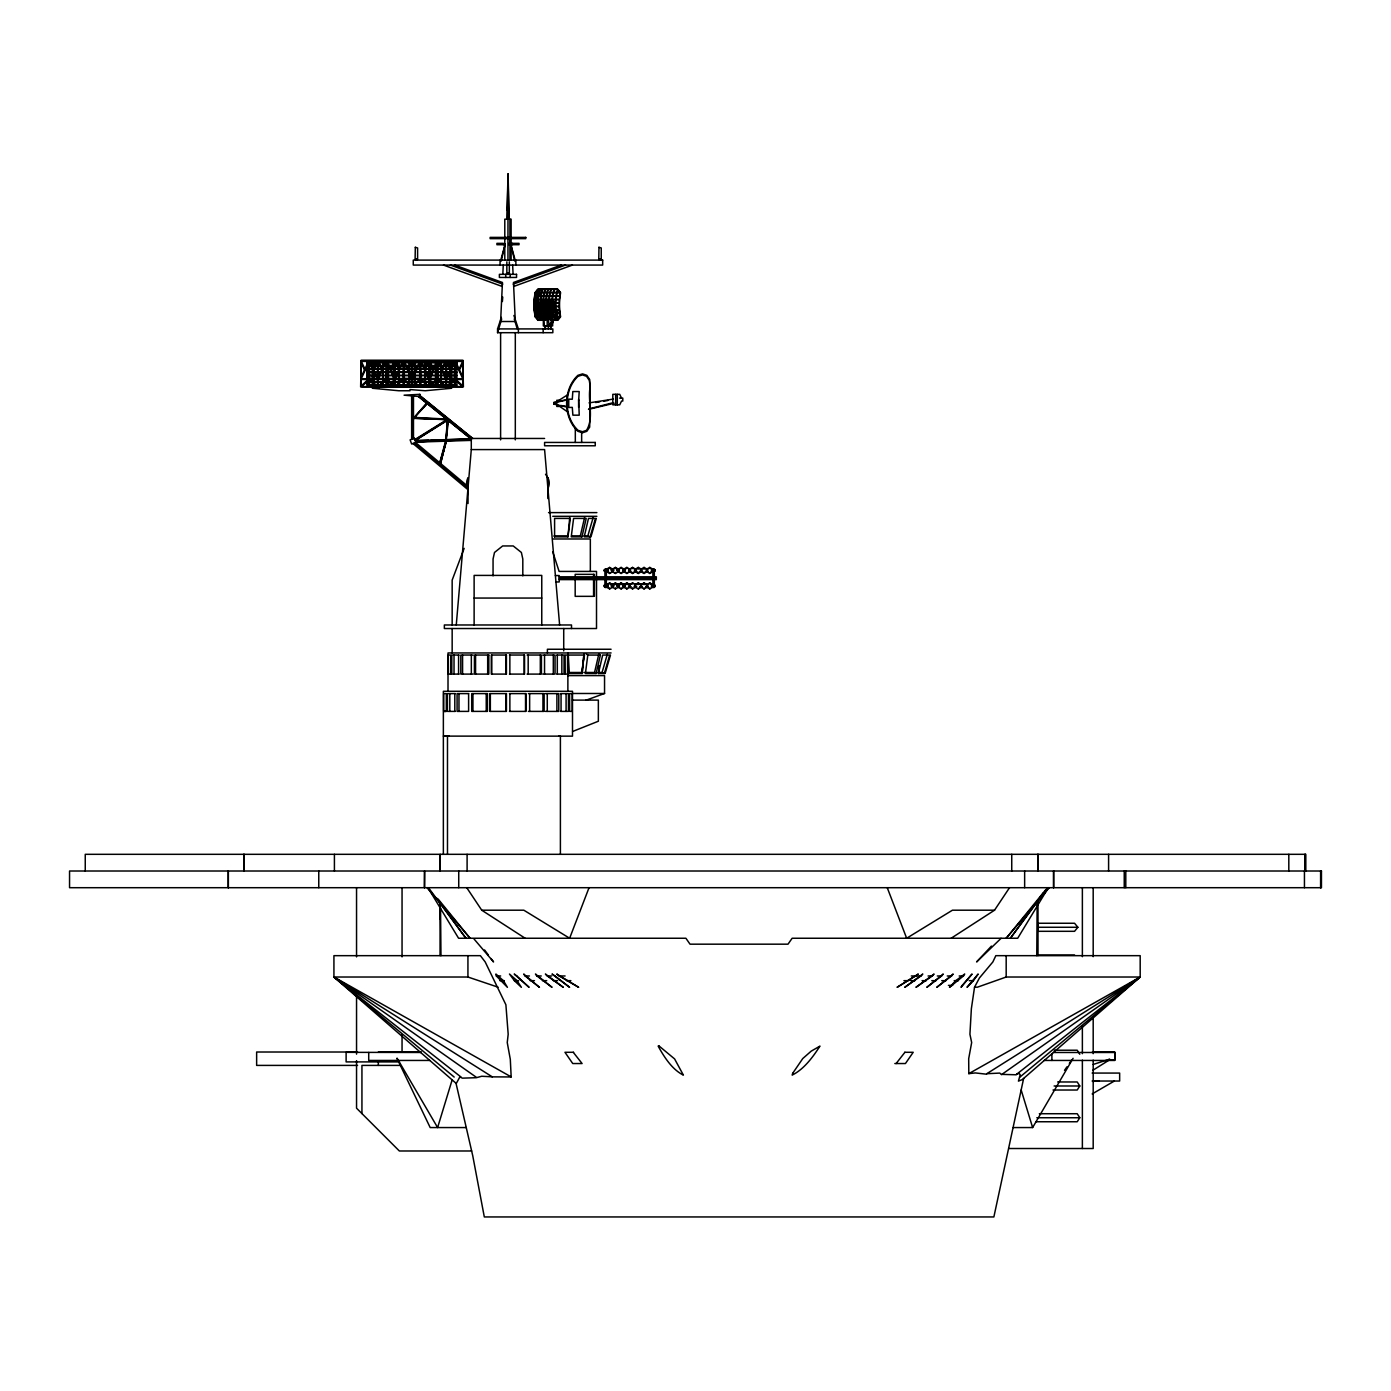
<?xml version="1.0" encoding="UTF-8"?>
<svg xmlns="http://www.w3.org/2000/svg" width="1391" height="1391" viewBox="0 0 1391 1391"><rect width="100%" height="100%" fill="white"/><g stroke="black" fill="none" stroke-linecap="round" stroke-linejoin="round"><path stroke-width="1.5" d="M356.548 1060.638L356.548 1108.192L399.356 1150.983L471.636 1150.983M356.548 1054.152L356.548 995.782M356.548 956.886L356.548 887.701M361.938 1113.582L361.938 1065.402L400.573 1065.402M402.051 956.886L402.051 887.701M446.007 439.765L448.093 419.056L447.502 420.291L448.128 419.126L412.884 417.335C414.362 419.839 412.014 417.63 414.674 417.787M413.023 417.456L413.475 418.934M440.06 919.138L440.06 904.463L440.06 955.53M443.364 854.317L443.364 691.292L572.501 691.292L572.501 731.527L598.356 721.234L598.356 700.108L572.501 700.108M471.288 440.373L415.857 442.147L427.941 441.243M500.604 439.869L500.604 332.692M515.313 439.869L515.313 332.692M578.604 407.354L578.604 399.252M617.291 404.851L617.291 394.331M1036.764 955.669L1037.147 904.463M1037.999 955.582L1037.999 902.55M1082.372 1148.514L1082.372 1060.151M1082.372 1053.683L1082.372 1025.654M1082.372 956.678L1082.372 887.701M1093.187 1060.151L1093.187 1148.514L1008.84 1148.514M1093.187 1053.683L1093.187 1017.03M1093.187 956.678L1093.187 887.701M509.193 219.169L508.063 174.049L507.958 237.392M543.203 306.698L543.185 309.619L540.838 309.619L540.543 307.846L541.708 307.95L541.847 309.758L540.664 309.671M543.638 309.619L543.638 306.698L546.037 306.698L546.037 309.619M546.472 309.619L546.472 306.698L548.871 306.698L548.906 309.619L550.61 309.776L550.488 307.967L548.854 308.002L549.01 309.81L543.707 309.81L543.551 308.02L545.011 308.02L545.202 309.81M414.901 439.521L447.832 419.056C449.449 421.438 444.529 418.343 448.476 419.473L446.25 440.356M507.367 210.58L508.063 174.049L508.723 219.169M506.741 219.169L508.063 174.049M413.023 418.239L448.093 419.56L412.762 417.735M502.829 274.34L503.264 265.072M446.563 419.856C449.502 419.891 446.198 418.639 448.267 420.586M498.065 987.175L467.932 977.021L333.927 977.021L492.292 1076.86L511.175 1076.964L510.306 1059.333L507.246 1042.537L508.184 1034.261L505.889 1004.754L485.198 961.946L480.382 955.669L333.927 955.669L333.927 977.021L456.283 1083.485L459.812 1076.982L462.438 1078.147L476.348 1077.695L481.755 1076.251L492.24 1076.825M502.377 301.551L502.742 297.048M456.265 624.976L471.288 449.589L471.288 438.461L544.594 438.461M471.288 438.548L447.207 419.039L448.354 419.508L447.467 419.421L446.076 439.973L447.276 419.3M598.391 673.505L602.668 655.057L609.658 655.057L604.337 673.505L598.391 673.505L599.191 665.715M540.943 301.325L539.795 302.89M553.548 301.325L553.375 302.995L555.009 302.89M567.372 535.848L554.035 535.848L554.592 536.874L567.928 536.874L569.736 517.4M567.928 536.874L570.31 518.426L554.592 518.426L554.592 536.874M582.134 673.505L583.942 654.031L582.134 673.505L568.797 673.505L568.241 654.031L568.797 673.505M586.22 654.031L587.802 655.057L585.42 673.505L596.113 673.505L600.39 655.057L598.825 654.031L594.548 672.479L596.113 673.505M447.85 419.734L412.797 418.239M974.535 987.175L971.37 1008.701L969.927 1034.261L971.666 1042.537L968.692 1058.69L968.814 1073.643L975.334 1072.93L986.097 1074.148L1140.185 977.021L1140.185 955.669L995.834 955.669L992.861 961.946L979.438 977.96L974.535 987.175L977.473 987.175L1006.18 977.021L1140.185 977.021L1022.298 1079.59L1018.438 1081.12L1020.194 1074.669L1018.838 1073.365L1016.352 1074.478M413.249 417.995L414.935 418.048L413.718 417.474M545.394 303.29L545.776 301.308L547.272 301.308L546.872 303.29M543.846 301.273L543.446 303.255L542.194 303.186L542.629 301.204L544.02 301.099A28.081 3.999 -5.8 0 0 549.306 301.099L553.375 300.943L555.339 303.064L555.235 307.463A28.081 16.118 -90 0 0 555.878 313.81L556.852 317.896L555.305 320L553.322 320.069M454.648 265.072L502.447 282.477L500.604 321.512L515.313 321.512L513.488 282.477L561.286 265.072M1023.637 1078.442L993.87 1216.951L484.311 1216.951L472.749 1155.765L456.022 1083.276M547.915 325.929L550.94 322.868L551.636 319.687L543.342 319.252L543.342 325.929L552.644 325.929L552.644 320.921M549.549 325.929L552.592 322.868L553.288 319.687M581.925 536.874L571.232 536.874L573.596 518.426L586.202 518.426L581.925 536.874L580.343 535.848L584.62 517.4M501.212 261.108L505.211 244.016L500.76 260.221M439.539 463.812L446.215 440.634L440.304 464.507L439.539 463.812L445.624 440.895M446.581 440.877L439.817 464.524M446.215 440.634L440.547 463.916M446.615 439.608L446.076 439.973M583.907 535.848L587.854 535.848L593.192 517.4M590.132 536.874L595.47 518.426L588.48 518.426L584.203 536.874L590.132 536.874L587.854 535.848M590.949 536.874L596.27 518.426M598.095 672.479L602.06 672.479L607.38 654.031M605.137 673.505L610.475 655.057M497.561 332.692L497.561 328.919L552.836 328.919L552.836 332.692L497.561 332.692L501.682 318.904M452.145 1079.885L437.609 1127.562L397.148 1058.308M497.561 328.919L501.386 317.391M464.142 548.384L452.162 580.117L452.162 624.976M589.036 887.701L569.632 938.247L523.833 910.201L481.738 910.201L466.75 887.701M440.304 464.507L440.617 463.499M368.476 361.417L364.911 369.015L361.173 361.104M385.603 361.417L382.038 369.015L378.491 361.417M394.157 361.417L390.61 369.015L387.046 361.417M402.729 361.417L399.165 369.015L395.618 361.417M411.284 361.417L407.737 369.015L404.172 361.417M419.856 361.417L416.292 369.015L412.744 361.417M428.411 361.417L424.864 369.015L421.299 361.417M445.537 361.417L441.973 369.015L438.426 361.417M454.092 361.417L450.545 369.015L446.998 361.417M462.664 361.417L459.1 369.015L455.553 361.417M377.048 361.417L373.484 369.015L369.936 361.417M436.983 361.417L433.418 369.015L429.871 361.417M1013.257 1127.562L1032.626 1127.562L1073.087 1058.308M1048.345 887.701L1017.708 938.247L792.14 938.247L788.019 944.176L690.023 944.176L685.902 938.247L458.578 938.247L427.941 887.701M1057.664 1081.972L1077.225 1081.972L1079.781 1085.988L1077.225 1090.022L1053.004 1090.022M1039.338 1113.722L1077.225 1113.722L1079.781 1117.738L1077.225 1121.755L1035.826 1121.755M963.424 975.978L964.711 974.03L955.773 980.672L949.497 987.332L963.424 975.978L959.181 975.978M951.148 938.247L994.53 910.201L1009.518 887.701M550.906 319.008L553.635 314.992L552.557 311.706L554.331 315.148L551.236 319.687L554.47 319.687L557.565 315.148L555.791 311.706L556.887 314.992L554.157 319.008M1064.515 1070.34L1066.932 1066.862M1069.349 1063.385L1071.765 1059.907M1043.285 892.935L1010.388 938.247L1047.823 887.701M896.117 1063.541L904.915 1052.292M973.422 980.672L978.169 974.03L967.023 987.332L973.422 980.672L969.179 980.672M1046.032 889.388L1006.197 938.247L1049.249 887.701M1077.851 927.275L1074.565 931.309L1037.999 931.309L1037.999 923.259L1074.565 923.259L1077.851 927.275L1037.999 927.275M951.496 975.978L953.148 974.03L936.786 987.332L951.496 975.978L947.254 975.978M932.387 975.908L934.039 974.03L915.939 987.332L932.387 975.908L928.075 975.978M941.551 975.978L943.254 974.03L926.823 987.332L941.551 975.978L937.308 975.978M413.631 418.934L414.17 417.648L413.475 418.326M412.484 419.543L426.794 402.886L427.593 403.373L412.484 419.543L427.367 402.955L419.456 396.539L445.572 417.717M415.214 440.373L448.145 419.473L446.459 419.891M991.435 946.089L976.604 961.946L1001.051 938.334M920.946 975.978L922.789 974.03L904.759 987.332L920.946 975.978L916.704 975.978M604.998 576.813L604.998 569.006L606.337 569.006L606.337 576.813M605.676 569.927L604.129 569.771L604.129 571.11L607.937 571.11M606.337 579.612L606.337 587.437L604.998 587.437L604.998 579.612M605.676 585.385L604.129 585.228L604.129 586.585L607.937 586.585M654.326 576.813L654.326 569.006L652.988 569.006L652.988 576.813M652.988 579.612L652.988 587.437L654.326 587.437L654.326 579.612M1019.916 1077.069L1140.185 977.021L968.814 1073.643M915.539 975.978L918.338 974.03L897.073 987.332L915.539 975.978L911.296 975.978M564.694 400.486L556.783 402.155L556.783 400.278L558.991 400.278L567.632 394.818M415.04 439.904L448.111 419.421M448.267 419.856L415.266 440.495L471.288 438.965L418.274 396.435M1092.787 1070.322L1109.322 1059.977M1092.161 1093.935L1114.382 1081.033M607.015 568.919L609.641 567.406L612.283 568.919L612.283 571.962L609.641 573.475L607.015 571.962L607.015 568.919L607.937 569.441M607.015 571.962L607.937 571.44M609.641 567.406L609.641 568.45L612.283 568.919M612.753 568.919L615.378 567.406L618.004 568.919L618.004 571.962L615.378 573.475L612.753 571.962L612.753 568.919L613.657 569.441L612.753 571.962M615.378 567.406L615.378 568.45L618.004 568.919M618.473 568.919L621.116 567.406L623.742 568.919L623.742 571.962L621.116 573.475L618.473 571.962L618.473 568.919L619.395 569.441L618.473 571.962M623.742 568.919L622.838 569.441L623.742 571.962M624.211 568.919L626.837 567.406L629.48 568.919L629.48 571.962L626.837 573.475L624.211 571.962L624.211 568.919L626.837 568.45L626.837 567.406M624.211 571.962L625.133 569.441M628.558 569.441L629.48 568.919M629.949 568.919L632.575 567.406L635.2 568.919L635.2 571.962L632.575 573.475L629.949 571.962L629.949 568.919L632.575 568.45L632.575 567.406M607.015 584.394L609.641 582.864L612.283 584.394L612.283 587.419L609.641 588.949L607.015 587.419L607.015 584.394L607.937 584.915M629.949 571.962L630.853 571.44M634.296 569.441L635.2 568.919M635.67 568.919L638.313 567.406L640.938 568.919L640.938 571.962L638.313 573.475L635.67 571.962L635.67 568.919L640.938 568.919M607.015 587.419L607.937 586.898M609.641 582.864L609.641 583.924L612.283 584.394M612.753 584.394L615.378 582.864L618.004 584.394L618.004 587.419L615.378 588.949L612.753 587.419L612.753 584.394L618.004 584.394M635.67 571.962L636.591 571.44L638.313 573.475M641.407 568.919L644.05 567.406L646.676 568.919L646.676 571.962L644.05 573.475L641.407 571.962L641.407 568.919L646.676 568.919M612.753 587.419L613.657 584.915M638.313 572.431L640.938 571.962M618.473 584.394L621.116 582.864L623.742 584.394L623.742 587.419L621.116 588.949L618.473 587.419L618.473 584.394L623.742 584.394M641.407 571.962L642.329 571.44L644.05 573.475M647.145 568.919L649.771 567.406L652.414 568.919L652.414 571.962L649.771 573.475L647.145 571.962L647.145 568.919L648.05 569.441M618.473 587.419L619.395 584.915M644.05 572.431L646.676 571.962M624.211 584.394L626.837 582.864L629.48 584.394L629.48 587.419L626.837 588.949L624.211 587.419L624.211 584.394L629.48 584.394M647.145 571.962L648.05 571.44M652.414 568.919L649.771 568.45L649.771 567.406M624.211 587.419L625.133 584.915M629.949 584.394L632.575 582.864L635.2 584.394L635.2 587.419L632.575 588.949L629.949 587.419L629.949 584.394L632.575 583.924L632.575 582.864M629.949 587.419L630.853 586.898M634.296 584.915L635.2 584.394M635.67 584.394L638.313 582.864L640.938 584.394L640.938 587.419L638.313 588.949L635.67 587.419L635.67 584.394L640.938 584.394M635.67 587.419L636.591 586.898M641.407 584.394L644.05 582.864L646.676 584.394L646.676 587.419L644.05 588.949L641.407 587.419L641.407 584.394L646.676 584.394M641.407 587.419L642.329 586.898M647.145 584.394L649.771 582.864L652.414 584.394L652.414 587.419L649.771 588.949L647.145 587.419L647.145 584.394L648.05 584.915M647.145 587.419L648.05 586.898M652.414 584.394L649.771 583.924L649.771 582.864M414.935 439.626L415.909 439.626M446.772 419.508L448.145 419.839M445.503 441.277L446.546 440.964M513.209 284.129L565.546 265.072M513.662 286.476L572.449 265.072M585.75 700.316L604.546 693.483L604.546 675.609L567.876 675.609M509.645 239.478L509.993 243.355M1093.204 1064.445L1109.688 1059.177L1108.123 1059.977L1114.834 1059.977L1114.834 1052.013L1092.387 1052.013M614.109 403.286L588.497 409.371M589.019 408.85L613.414 402.625M566.919 407.076L553.792 404.103L553.792 402.503L566.919 399.53M543.638 313.01L546.246 313.027M595.626 402.538L599.73 401.86M603.833 401.182L607.937 400.504M589.019 402.886L613.414 399.078M555.392 311.914L553.322 312.088L553.583 313.862M554.766 317.861L556.696 317.722L556.278 316M556.539 318.052L554.905 318.156L555.392 319.617M553.774 316.226L551.914 316.348L552.47 318.017M1092.665 1081.381L1099.064 1081.033M986.793 1073.713L999.799 1073.087L1001.503 1074.652L1140.185 977.021L1015.969 1074.774L1001.903 1074.374M553.409 319.913L555.148 319.843L554.522 318.191M415.37 440.808L428.689 440.373M430.984 440.286L471.132 438.878M415.561 441.312L471.288 439.347M434.444 441.017L471.288 439.712M558.73 736.152L560.399 736.152L560.399 854.317M508.88 243.355L519.017 243.355L519.017 244.712L508.88 244.712M505.211 244.712L496.917 244.712L496.917 243.355L503.368 243.355L503.368 244.712M540.786 303.238L543.203 303.238L543.203 306.159M553.548 312.506L549.671 311.706L556.296 312.506L555.496 311.706M536.422 313.097L538.213 313.027M538.578 313.097L540.682 313.027M541.082 313.027L543.412 313.027M549.619 313.097L552.314 313.027M554.331 315.148L557.565 315.148M547.254 316.557L546.75 313.618L549.219 313.618L549.758 316.557L548.071 316.435L548.576 318.139L550.123 318.122L549.619 316.435L543.046 316.366L543.603 318.035L544.872 318.104L543.916 313.618L546.315 313.618L546.819 316.557M535.587 317.078L537.117 317.078L537.674 319.634M549.897 317.078L547.393 317.078L548.071 319.252M550.367 317.078L553.149 317.078M546.924 318.435L548.541 319.252M544.368 325.929L543.725 318.348L545.376 319.252L550.245 318.417L551.01 320.034M548.297 319.739L549.097 324.729L550.732 324.729M554.731 320.017L557.53 320.017L556.817 317.078M554.574 320.278L557.739 320.278L560.573 316.818L559.704 309.897A45.208 25.925 -90 0 1 559.704 299.5L560.573 292.579L557.739 289.119L537.882 289.119L535.048 292.579L534.179 299.5A45.208 25.925 -90 0 0 534.179 309.897L535.048 316.818L537.882 320.278L543.864 320.278L541.812 317.078L544.107 317.078L544.803 319.252M550.94 322.868L552.592 322.868M361.173 360.773L360.634 386.924L373.084 386.924M462.855 360.773L463.394 386.924L450.927 386.924M373.084 361.417L361.173 361.417L361.173 360.217L462.855 360.217L462.855 361.417L450.927 361.417M374.214 361.417L449.815 361.417M373.084 361.973L374.214 361.973M449.815 361.973L450.927 361.973M373.084 362.425L367.154 362.425L367.154 385.272L373.084 385.272M374.214 362.425L386.507 362.425M388.263 362.425L449.815 362.425M450.927 362.425L456.874 362.425L456.874 385.272L450.927 385.272M373.084 362.651L373.084 365.468M374.214 362.651L377.483 362.651M386.42 362.651L383.203 362.651L383.203 365.468L388.037 365.468L388.037 362.651M420.152 362.651L424.985 362.651L424.985 365.468L420.152 365.468M446.546 362.651L449.815 362.651M450.927 362.651L450.927 365.468M456.648 362.651L451.832 362.651L451.832 365.468L456.648 365.468M374.214 365.468L377.483 365.468M446.546 365.468L449.815 365.468M373.084 365.92L373.084 368.719M374.214 365.92L377.483 365.92M420.152 365.92L424.985 365.92L424.985 368.719L420.152 368.719M446.546 365.92L449.815 365.92M450.927 365.92L450.927 368.719M456.648 365.92L451.832 365.92L451.832 368.719L456.648 368.719M374.214 368.719L377.483 368.719M446.546 368.719L449.815 368.719M373.084 369.189L373.084 371.988M374.214 369.189L377.483 369.189M420.152 369.189L424.985 369.189L424.985 371.988L420.152 371.988M446.546 369.189L449.815 369.189M450.927 369.189L450.927 371.988M456.648 369.189L451.832 369.189L451.832 371.988L456.648 371.988M374.214 371.988L377.483 371.988M446.546 371.988L449.815 371.988M373.084 372.44L373.084 375.257M374.214 372.44L377.483 372.44M420.152 372.44L424.985 372.44L424.985 375.257L420.152 375.257M446.546 372.44L449.815 372.44M450.927 372.44L450.927 375.257M456.648 372.44L451.832 372.44L451.832 375.257L456.648 375.257M374.214 375.257L377.483 375.257M446.546 375.257L449.815 375.257M373.084 375.709L373.084 378.508M374.214 375.709L377.483 375.709M420.152 375.709L424.985 375.709L424.985 378.508L412.623 378.717L420.186 362.529L420.186 378.717M446.094 375.709L441.26 375.709L441.26 378.508L446.094 378.508M446.546 375.709L449.815 375.709M450.927 375.709L450.927 378.508M456.648 375.709L451.832 375.709L451.832 378.508L456.648 378.508M374.214 378.508L377.483 378.508L377.378 362.529L373.918 369.936L377.378 377.344M395.374 378.508L398.591 378.508L398.591 375.709L393.775 375.709L393.775 378.508M446.546 378.508L449.815 378.508M373.084 378.961L373.084 381.777M374.214 378.961L377.483 378.961L377.378 386.037L370.197 379.482L377.378 379.482M395.374 378.961L398.591 378.961L398.591 381.777L393.775 381.777L393.775 378.961M419.699 378.961L414.883 378.961L414.883 381.777L419.699 381.777M420.152 378.961L424.985 378.961L424.985 381.777L420.152 381.777M449.815 378.961L446.546 378.961L446.65 386.037L453.814 379.482L446.65 379.482M450.927 378.961L450.927 381.777M456.648 378.961L451.832 378.961L451.832 381.777L456.648 381.777M374.214 381.777L377.483 381.777M446.546 381.777L449.815 381.777M373.084 382.229L373.084 385.046M374.214 382.229L377.483 382.229M420.152 382.229L424.985 382.229L424.985 385.046L420.152 385.046M446.546 382.229L449.815 382.229M450.927 382.229L450.927 385.046M456.648 382.229L451.832 382.229L451.832 385.046L456.648 385.046M374.214 385.046L377.483 385.046M446.546 385.046L449.815 385.046M374.214 385.272L449.815 385.272M373.084 385.898L450.927 385.898M373.084 386.542L369.589 386.542L369.589 379.986L376.752 386.542L374.214 386.542M449.815 386.542L447.259 386.542L454.44 379.986L454.44 386.542L450.927 386.542M374.214 386.924L449.815 386.924M373.084 387.081L372.353 388.263L398.8 390.749L409.997 390.749L409.997 389.567L425.229 390.749L451.675 388.263L450.927 387.081M374.214 387.081L449.815 387.081M379.587 387.48L373.084 387.48L373.084 360.895L374.214 360.895L374.214 387.48M445.503 387.48L450.927 387.48L450.927 360.895L449.815 360.895L449.815 387.48M619.499 398.122L622.785 398.122L622.785 401.06L621.568 401.06L619.708 404.851L612.805 404.851L612.805 394.331L619.708 394.331L621.568 398.122M553.792 402.503L557.165 402.503M553.792 404.103L557.165 404.103M558.991 406.45L556.783 406.45L556.783 404.451L567.632 411.892M471.288 449.589L544.594 449.589L559.617 624.976M548.558 512.618L596.878 512.618M552.766 516.322L596.878 516.322M571.788 535.848L580.343 535.848M552.766 538.978L590.34 538.978L590.34 571.423M606.337 569.771L607.937 569.771M611.362 569.771L613.657 569.771M617.1 569.771L619.395 569.771M622.838 569.771L625.133 569.771M651.492 569.771L655.248 569.771L655.248 571.11L651.492 571.11M604.129 570.432L605.155 570.432M606.18 570.432L607.937 570.432M611.362 570.432L613.657 570.432M617.1 570.432L619.395 570.432M622.838 570.432L625.133 570.432M651.492 570.432L653.144 570.432M654.17 570.432L655.248 570.432M611.362 571.11L613.657 571.11M617.1 571.11L619.395 571.11M622.838 571.11L625.133 571.11M628.558 571.11L630.853 571.11M634.296 571.11L636.591 571.11M640.034 571.11L642.329 571.11M645.754 571.11L648.05 571.11M555.374 575.544L559.199 575.544L559.199 581.96L555.931 581.96M559.199 576.813L656.326 576.813L656.326 579.612L559.199 579.612M559.199 578.221L656.326 578.221M606.337 585.228L607.937 585.228M611.362 585.228L613.657 585.228M617.1 585.228L619.395 585.228M622.838 585.228L625.133 585.228M651.492 585.228L655.248 585.228L655.248 586.585L651.492 586.585M604.129 585.907L605.155 585.907M606.18 585.907L607.937 585.907M611.362 585.907L613.657 585.907M617.1 585.907L619.395 585.907M622.838 585.907L625.133 585.907M651.492 585.907L653.144 585.907M654.17 585.907L655.248 585.907M611.362 586.585L613.657 586.585M617.1 586.585L619.395 586.585M622.838 586.585L625.133 586.585M630.853 586.585L628.558 586.185M634.296 586.585L636.591 586.585M640.034 586.585L642.329 586.585M645.754 586.585L648.05 586.15M474.122 598.06L541.76 598.06M611.084 649.249L547.393 649.249L547.393 652.953M611.084 652.953L448.006 652.953L448.006 691.292M459.082 655.039L451.814 655.039L451.814 674.096L459.082 674.096M473.096 655.039L460.821 655.039L460.821 674.096L473.096 674.096M509.471 655.039L524.546 655.039L524.546 674.096L509.471 674.096M527.067 655.039L541.429 655.039L541.429 674.096L527.067 674.096M542.786 655.039L555.044 655.039L555.044 674.096L542.786 674.096M556.783 655.039L564.05 655.039L564.05 674.096L556.783 674.096M568.797 655.057L584.498 655.057L581.577 672.479L568.241 672.479M587.802 655.057L600.39 655.057M583.855 672.479L594.548 672.479M450.754 674.096L448.302 674.096L448.302 655.039L450.754 655.039L450.632 674.096M565.111 674.096L567.563 674.096L567.563 655.039L565.111 655.039L565.233 674.096M572.501 693.483L604.546 693.483M455.344 693.605L447.415 693.605L447.415 711.392L455.344 711.392M509.454 693.605L525.954 693.605L525.954 711.392L509.454 711.392M528.424 693.605L544.142 693.605L544.142 711.392L528.424 711.392M545.394 693.605L558.782 693.605L558.782 711.392L545.394 711.392M560.538 693.605L568.45 693.605L568.45 711.392L560.538 711.392M443.677 711.392L446.32 711.392L446.32 693.605L443.677 693.605L443.677 711.392L446.233 711.392M449.171 736.152L443.364 736.117L572.501 736.152L572.501 731.857M994.53 910.201L952.435 910.201L906.654 938.247L887.249 887.701M1037.999 954.991L1074.565 954.991M496.361 975.978L507.419 987.332L503.42 980.672L495.926 974.03L496.361 975.978L500.673 975.978M525.12 975.978L539.465 987.332L523.677 974.03L525.12 975.978L529.432 975.978M536.943 975.978L552.036 987.332L535.448 974.03L536.943 975.978L541.255 975.978M547.306 975.978L563.303 987.332L545.376 974.03L547.306 975.978L551.601 975.978M559.182 975.978L578.691 987.332L556.783 974.03L559.182 975.978L565.094 975.978M499.908 980.672L504.22 980.672M514.392 980.672L521.382 987.332L517.035 980.672L509.471 974.03L514.392 980.672L518.687 980.672M530.145 980.672L534.457 980.672M542.438 980.672L546.733 980.672M553.357 980.672L557.652 980.672M566.606 980.672L570.901 980.672M903.924 980.672L908.167 980.672M910.653 980.672L914.913 980.672M922.059 980.672L926.302 980.672M931.796 980.672L936.039 980.672M941.759 980.672L946.002 980.672M954.174 980.672L958.434 980.672M948.419 985.384L952.661 985.384M1054.239 1050.222L1077.225 1050.222L1079.781 1054.256M357.574 1052.013L256.639 1052.013L256.639 1065.402L357.574 1065.402M378.335 1052.013L421.317 1052.013M573.579 1052.292L564.972 1052.292L572.744 1063.541L582.081 1063.541L573.248 1052.292M904.706 1052.292L913.192 1052.292L905.437 1063.541L894.83 1063.541M421.264 1052.483L346.116 1052.344L346.116 1061.907L399.495 1061.907M1053.456 1052.483L1114.834 1052.483L1114.834 1060.446L1044.311 1060.446M429.802 1060.446L368.719 1060.446L368.719 1052.483M1092.126 1073.07L1119.651 1073.07L1119.651 1081.033L1092.126 1081.033M1054.117 1085.988L1079.781 1085.988M1036.817 1117.738L1079.781 1117.738M466.246 1127.562L430.184 1127.562L396.974 1058.36M546.906 318.922L545.22 318.417L545.62 319.252M545.307 318.904L552.279 318.974M543.481 310.141L542.107 310.106L542.299 311.897L543.655 311.932L543.481 310.141L543.777 312.175M542.594 300.995L541.029 300.943L539.482 303.064L539.552 309.463L540.473 309.637L539.447 307.654A28.081 16.101 90 0 0 540.021 313.81L540.977 317.896L542.959 320L545.655 320.156L544.524 319.947L542.403 313.027M540.699 309.984L541.881 310.089L542.055 311.88L539.586 309.793L540.682 311.758M540.908 312.106L542.09 312.21L542.316 313.983L541.151 313.879L540.856 310.158L543.203 310.158L543.342 312.175M541.325 318.052L542.786 319.617M560.886 405.494L566.589 406.433M450.371 265.072L502.725 284.129M443.486 265.072L502.255 286.476M602.06 672.479L604.337 673.505M511.175 1076.895L333.927 977.021L454.196 1077.069M448.128 419.126L447.589 420.065M652.414 571.962L651.492 571.44L649.771 573.475M634.296 571.44L635.2 571.962M628.558 571.44L629.48 571.962M651.492 586.898L652.414 587.419M645.754 586.898L646.676 587.419M618.004 571.962L617.1 569.441M640.938 587.419L640.034 586.898L638.313 588.949M612.283 571.962L611.362 569.441M634.296 586.898L635.2 587.419M628.558 586.898L629.48 587.419M623.742 587.419L622.838 584.915M618.004 587.419L617.1 584.915M612.283 587.419L611.362 584.915M481.738 910.201L525.137 938.247M476.035 1077.069L333.927 977.021L461.047 1077.069M415.961 440.808L417.091 441.625M556.4 312.975L555.478 310.158L552.54 310.158L552.749 312.175M419.839 395.531L472.801 438.461M419.839 395.757L472.505 438.461M419.839 396.383L471.74 438.461M418.587 396.47L471.08 439.017M415.631 442.547L468.124 486.589M414.292 443.034L467.985 488.085M412.953 443.52L467.863 489.597M427.037 887.701L470.071 938.247L438.182 899.108M473.948 938.89L493.562 961.946L490.988 958.521M484.572 949.966L488.415 955.095M428.463 887.701L465.898 938.247L436.791 898.151M545.533 474.261L547.845 477.722L547.845 498.569M553.079 319.947L552.262 318.348L550.54 318.417L551.305 320.017M513.905 315.479L518.374 328.919L518.374 332.692M552.766 551.914L559.112 571.423L596.513 571.423L596.513 628.523L444.355 628.523L444.355 624.976L571.51 624.976L571.51 628.523M547.637 319.252L546.941 317.078L544.542 317.078L545.237 319.252M1021.185 1090.04L1032.626 1127.562M544.594 316.435L545.116 318.122L546.541 318.139L546.037 316.435M514.253 318.904L517.191 328.763M547.811 316.435L548.297 318.139L546.802 318.139L546.315 316.435M545.342 313.027L547.15 319.252M544.142 313.027L545.933 319.252M515.174 260.221L510.723 244.016L514.722 261.108M555.722 314.001L556.174 315.705M555.931 313.618L556.643 316.557M553.635 314.175L554.053 315.896M552.923 313.618L553.531 316.557M546.68 313.027L549.149 313.027M536.004 312.175L535.744 310.158L534.318 310.158L534.753 313.097L536.126 313.027M536.3 312.175L536.057 310.158L537.917 310.158L538.126 312.175M543.951 312.262L544.159 314.036L545.62 314.053L545.446 312.262M546.959 309.81L546.785 308.02L545.289 308.02L545.481 309.81M546.993 310.141L547.185 311.932M545.498 310.141L545.689 311.932M545.237 310.141L545.411 311.932L543.916 311.932L543.742 310.141L550.645 310.106L550.836 311.897L549.219 311.932L549.045 310.141L549.08 312.175M552.227 312.175L552.018 310.158L549.393 310.158L549.549 312.175M538.473 312.175L538.282 310.158L540.438 310.158L540.612 312.175M546.489 310.158L546.628 312.175M546.037 310.158L546.176 312.175M440.964 955.669L440.547 907.732M512.653 265.072L513.088 274.34M1320.911 871.009L1320.911 887.701M1320.598 871.009L1320.598 887.701M1305.801 871.009L1305.801 854.317L85.251 854.317L85.251 871.009M1305.262 854.317L1305.262 871.009M1304.949 854.317L1304.949 871.009M1304.445 871.009L1304.445 887.701M1288.814 854.317L1288.814 871.009M1125.788 871.009L1125.788 887.701M1124.241 871.009L1124.241 887.701M1108.592 854.317L1108.592 871.009M1053.648 871.009L1053.648 887.701M1053.561 871.009L1053.561 887.701M1051.892 1053.856L1051.892 1060.446M1037.999 854.317L1037.999 871.009M1037.912 854.317L1037.912 871.009M1024.645 871.009L1024.645 887.701M1011.744 854.317L1011.744 871.009M1006.18 955.669L1006.18 977.021M653.648 569.006L653.648 576.813M653.648 579.612L653.648 587.437M649.771 587.889L649.771 588.949M644.05 567.406L644.05 568.45M644.05 582.864L644.05 583.924M644.05 587.889L644.05 588.949M638.313 567.406L638.313 568.45M638.313 582.864L638.313 583.924M632.575 572.431L632.575 573.475M632.575 587.889L632.575 588.949M626.837 572.431L626.837 573.475M626.837 582.864L626.837 583.924M626.837 587.889L626.837 588.949M621.116 567.406L621.116 568.45M621.116 572.431L621.116 573.475M621.116 582.864L621.116 583.924M621.116 587.889L621.116 588.949M615.674 394.331L615.674 404.851M615.378 572.431L615.378 573.475M615.378 582.864L615.378 583.924M615.378 587.889L615.378 588.949M609.641 572.431L609.641 573.475M609.641 587.889L609.641 588.949M605.676 569.006L605.676 576.813M605.676 579.612L605.676 587.437M600.564 259.195L600.564 260.1M600.008 259.195L600.008 260.1M599.451 259.195L599.451 260.1M594.409 574.361L594.409 596.339M581.647 432.01L581.647 442.442M575.318 427.837L575.318 442.442M567.876 652.953L567.876 691.292M566.085 693.605L566.085 711.392M563.72 628.523L563.72 650.918M561.842 655.039L561.842 674.096M561.06 693.605L561.06 711.392M558.991 400.278L558.991 401.425M557.304 655.039L557.304 674.096M556.904 693.605L556.904 711.392M553.305 655.039L553.305 674.096M550.853 325.929L550.853 328.919M550.593 325.929L550.593 328.919M548.28 325.929L548.28 328.919M547.185 319.252L547.185 325.929M547.272 693.605L547.272 711.392M546.472 303.238L546.472 306.159L548.871 306.159L549.115 301.291L547.532 301.308L547.15 303.29L548.715 303.255L543.638 303.238L543.638 306.159L546.037 306.159L546.037 303.238M545.411 325.929L545.411 328.919M545.133 325.929L545.133 328.919M544.542 655.039L544.542 674.096M543.151 328.919L543.151 332.692M542.942 693.605L542.942 711.392M541.76 624.976L541.76 575.405L474.122 575.405L474.122 624.976M540.317 655.039L540.317 674.096M529.641 693.605L529.641 711.392M528.18 655.039L528.18 674.096M525.537 693.605L525.537 711.392M524.146 655.039L524.146 674.096M522.807 575.839L522.807 559.008L521.382 552.47L513.227 545.95L502.655 545.95L494.5 552.47L493.057 559.008L493.057 575.839M515.87 260.1L515.87 265.072M512.566 243.355L512.566 244.712M511.123 237.392L511.123 219.169L504.794 219.169L504.794 237.392M511.123 238.643L511.123 260.1M510.236 274.34L510.236 277.452M509.923 219.169L509.923 237.392M509.923 238.643L509.923 260.1M509.854 655.039L509.854 674.096M509.871 693.605L509.871 711.392M509.332 261.821L509.332 273.053L506.846 273.053L506.846 261.821M508.654 273.053L508.654 274.34M507.958 238.643L507.958 260.1M508.08 273.053L508.08 274.34M507.524 273.053L507.524 274.34M506.028 655.039L506.028 674.096M506.011 693.605L506.011 711.392M505.698 274.34L505.698 277.452M504.794 238.643L504.794 260.1M500.065 260.1L500.065 265.072M491.719 655.039L491.719 674.096M490.345 693.605L490.345 711.392M487.685 655.039L487.685 674.096M486.241 693.605L486.241 711.392M475.566 655.039L475.566 674.096M472.94 693.605L472.94 711.392M471.34 655.039L471.34 674.096M468.037 503.525L468.037 477.722A201.938 46.025 0 0 0 467.15 486.381M467.932 955.669L467.932 977.021M467.098 854.317L467.098 871.009M462.577 655.039L462.577 674.096M458.978 693.605L458.978 711.392M458.734 871.009L458.734 887.701M458.578 655.039L458.578 674.096M454.805 693.605L454.805 711.392M454.022 655.039L454.022 674.096M452.162 628.523L452.162 652.953M449.797 693.605L449.797 711.392M447.485 736.117L447.485 854.317M416.917 259.195L416.917 260.1M416.361 259.195L416.361 260.1M415.787 259.195L415.787 260.1M413.475 396.018L413.475 438.652M412.553 395.931L412.553 438.982M411.632 395.861L411.632 439.313M402.051 1034.713L402.051 1052.013M378.335 1061.576L378.335 1065.402M334.414 854.317L334.414 871.009M318.765 871.009L318.765 887.701M244.034 854.317L244.034 871.009M243.894 854.317L243.894 871.009M228.367 871.009L228.367 887.701M228.246 871.009L228.246 887.701M547.845 477.722A201.938 46.025 0 0 1 547.845 488.519M541.708 305.777L541.69 307.62L540.543 307.515L540.577 305.655L541.708 305.777M550.784 305.777L550.784 307.62L552.61 307.515L552.644 305.655L550.784 305.777M578.691 400.504L579.212 415.179L572.883 415.161L572.292 407.372L568.797 407.493L568.728 403.32L568.797 399.113L572.292 399.234L572.831 391.549L579.195 391.549L578.691 400.504M540.838 299.778L540.786 302.699L543.203 302.699L543.185 299.778L540.838 299.778M548.906 299.778L548.871 302.699L546.472 302.699L546.472 299.778L548.906 299.778M540.421 299.778L540.369 302.699L538.178 302.699L538.247 299.778L540.421 299.778M549.375 299.778L549.323 302.699L551.914 302.699L552.001 299.778L549.375 299.778M537.882 299.778L537.795 302.699L535.918 302.699L536.004 299.778L537.882 299.778M540.404 305.637L540.351 307.498L539.447 307.307L540.404 305.637M552.505 299.778L552.418 302.699L555.322 302.699L555.426 299.778L552.505 299.778M553.009 305.637L552.957 307.498L555.044 307.307L555.131 305.429L553.009 305.637M539.638 303.221L539.569 305.081L541.725 305.429L541.916 303.516L539.638 303.221M555.235 303.221L555.165 305.081L553.044 305.29L553.305 303.36L555.235 303.221L555.322 306.159L552.418 306.159L552.418 303.238L555.322 303.238M590.219 386.628C587.35 400.938 594.374 417.509 586.533 430.323L582.464 431.714L578.03 430.323C563.564 416.831 563.564 389.81 578.03 376.3L582.464 374.909L586.533 376.3L589.28 380.334L590.219 386.628M535.709 299.778L535.605 302.699L534.127 302.699L534.266 299.778L535.709 299.778M556 299.778L555.896 302.699L559.234 302.699L559.356 299.778L556 299.778M590.167 394.227L589.68 427.124L586.828 431.314L582.551 432.757L577.908 431.314C562.833 417.335 562.833 389.289 577.908 375.327L582.551 373.883L586.828 375.327L589.68 379.5L590.167 394.227M543.412 296.3L543.203 299.239L540.856 299.239L541.082 296.3L543.412 296.3M543.846 296.3L543.638 299.239L546.037 299.239L546.246 296.3L543.846 296.3M546.68 296.3L546.489 299.239L548.923 299.239L549.149 296.3L546.68 296.3M545.063 303.638L544.942 305.516L543.498 305.498L543.638 303.621L545.063 303.638M545.342 303.638L545.22 305.516L546.698 305.516L546.837 303.638L545.342 303.638M547.098 303.638L546.976 305.516L548.506 305.498L548.663 303.621L547.098 303.638M543.394 303.603L543.238 305.498L541.934 305.446L542.125 303.534L543.394 303.603M548.958 303.603L548.802 305.498L550.488 305.446L550.68 303.534L548.958 303.603M540.682 296.3L540.438 299.239L538.282 299.239L538.578 296.3L540.682 296.3M549.619 296.3L549.393 299.239L552.018 299.239L552.314 296.3L549.619 296.3M538.213 296.3L537.917 299.239L536.057 299.239L536.422 296.3L538.213 296.3M551.01 303.516L550.801 305.429L552.679 305.307L552.923 303.394L551.01 303.516M552.836 296.3L552.54 299.239L555.478 299.239L555.844 296.3L552.836 296.3M536.126 296.3L535.744 299.239L534.318 299.239L534.753 296.3L536.126 296.3M556.417 296.3L556.052 299.239L559.408 299.239L559.86 296.3L556.417 296.3M540.856 303.394L540.612 305.307L540.682 303.36M541.186 301.099L540.925 303.029L541.968 303.168L542.438 301.169L541.186 301.099M553.253 301.099L552.992 303.029L551.062 303.168L551.514 301.169L553.253 301.099M535.274 292.84L534.874 295.779L536.231 295.779L536.943 292.84L535.274 292.84M560.364 292.84L559.964 295.779L556.522 295.779L557.252 292.84L560.364 292.84M543.985 292.84L543.464 295.779L541.151 295.779L541.69 292.84L543.985 292.84M544.42 292.84L543.916 295.779L546.315 295.779L546.819 292.84L544.42 292.84M547.254 292.84L546.75 295.779L549.219 295.779L549.758 292.84L547.254 292.84M541.29 292.84L540.751 295.779L538.647 295.779L539.256 292.84L541.29 292.84M550.245 292.84L549.688 295.779L552.401 295.779L553.009 292.84L550.245 292.84M545.498 301.308L545.116 303.29L543.69 303.255L544.09 301.291L545.498 301.308M549.41 301.273L549.01 303.255L550.732 303.186L551.184 301.204L549.41 301.273M538.908 292.84L538.3 295.779L536.509 295.779L537.222 292.84L538.908 292.84M553.531 292.84L552.923 295.779L555.931 295.779L556.643 292.84L553.531 292.84M537.674 289.763L537.117 292.319L535.587 292.319L537.674 289.763M557.965 289.763L557.408 292.319L560.051 292.319L557.965 289.763M538.108 289.38L537.395 292.319L539.065 292.319L540.108 289.38L538.108 289.38M557.53 289.38L556.817 292.319L553.688 292.319L554.731 289.38L557.53 289.38M792.679 1073.33L792.175 1075.087C803.946 1069.296 812.953 1057.021 819.96 1046.102L811.196 1051.144L802.763 1058.551L792.679 1073.33M415.318 247.302L415.109 259.195L417.596 259.195L417.596 247.963L415.318 247.302M598.965 247.302L598.773 259.195L601.242 259.195L601.242 247.963L598.965 247.302M545.046 289.38L544.107 292.319L541.812 292.319L542.768 289.38L545.046 289.38M545.481 289.38L544.542 292.319L546.941 292.319L547.88 289.38L545.481 289.38M548.315 289.38L547.393 292.319L549.897 292.319L550.836 289.38L548.315 289.38M542.386 289.38L541.429 292.319L539.395 292.319L540.438 289.38L542.386 289.38M551.34 289.38L550.367 292.319L553.149 292.319L554.174 289.38L551.34 289.38M364.494 369.936L361.034 377.344L361.034 362.529L364.494 369.936M368.806 362.529L361.243 378.717L368.806 378.717L368.806 362.529M381.621 369.936L378.161 377.344L378.161 362.529L381.621 369.936M385.933 362.529L378.369 378.717L385.933 378.717L385.933 362.529M394.505 362.529L391.045 369.936L394.505 377.344L394.505 362.529M398.748 369.936L395.27 377.344L395.27 362.529L398.748 369.936M403.06 362.529L395.496 378.717L403.06 378.717L403.06 362.529M411.632 362.529L408.154 369.936L411.632 377.344L411.632 362.529M415.857 369.936L412.397 377.344L412.397 362.529L415.857 369.936M428.741 362.529L425.281 369.936L428.741 377.344L428.741 362.529M432.984 369.936L429.523 377.344L429.523 362.529L432.984 369.936M437.313 362.529L429.749 378.717L437.313 378.717L437.313 362.529M445.868 362.529L442.408 369.936L445.868 377.344L445.868 362.529M450.11 369.936L446.65 377.344L446.65 362.529L450.11 369.936M454.44 362.529L446.876 378.717L454.44 378.717L454.44 362.529M462.994 362.529L459.534 369.936L462.994 377.344L462.994 362.529M962.294 985.384L961.042 987.332L972.066 974.03L962.294 985.384M560.051 317.078L557.965 319.634L557.408 317.078L560.051 317.078M368.198 379.482L361.034 386.037L361.034 379.482L368.198 379.482M368.806 379.986L361.643 386.542L368.806 386.542L368.806 379.986M385.324 379.482L378.161 386.037L378.161 379.482L385.324 379.482M385.933 379.986L378.769 386.542L385.933 386.542L385.933 379.986M402.451 379.482L395.27 386.037L395.27 379.482L402.451 379.482M403.06 379.986L395.896 386.542L403.06 386.542L403.06 379.986M419.578 379.482L412.397 386.037L412.397 379.482L419.578 379.482M420.186 379.986L413.023 386.542L420.186 386.542L420.186 379.986M436.704 379.482L429.523 386.037L429.523 379.482L436.704 379.482M437.313 379.986L430.132 386.542L437.313 386.542L437.313 379.986M414.448 438.287L410.119 439.869L411.632 444.007L415.961 442.442L414.448 438.287M555.044 307.654L552.957 307.828L553.079 309.637L555.148 309.463L555.044 307.654M555.183 309.793L553.114 309.967L553.288 311.758L555.357 311.584L555.183 309.793M553.688 315.931L551.827 316.035L551.462 314.296L553.288 314.21L553.688 315.931M552.61 307.846L550.801 307.95L550.923 309.758L552.731 309.671L552.61 307.846M553.218 313.879L551.41 313.983L551.184 312.21L552.975 312.106L553.218 313.879M552.766 309.984L550.958 310.089L551.149 311.88L552.94 311.775L552.766 309.984M552.14 318.035L550.419 318.104L549.914 316.418L551.584 316.366L552.14 318.035M550.471 305.777L548.802 305.846L548.836 307.672L550.471 307.637L550.471 305.777M551.514 316.053L549.828 316.105L549.515 314.366L551.149 314.314L551.514 316.053M551.097 314.001L549.462 314.036L549.254 312.262L550.871 312.21L551.097 314.001M548.506 305.846L546.976 305.864L547.028 307.689L548.541 307.689L548.506 305.846M549.549 316.122L548.002 316.122L547.706 314.366L549.219 314.366L549.549 316.122M548.576 308.02L547.046 308.02L547.237 309.81L548.715 309.81L548.576 308.02M549.184 314.036L547.654 314.053L547.48 312.262L548.976 312.262L549.184 314.036M525.781 237.392L490.136 237.392L490.136 238.643L525.781 238.643L525.781 237.392M602.668 260.1L413.266 260.1L413.266 265.072L602.668 265.072L602.668 260.1M516.548 274.34L499.386 274.34L499.386 277.452L516.548 277.452L516.548 274.34M546.037 299.778L543.638 299.778L543.638 302.699L546.037 302.699L546.037 299.778M535.605 303.238L534.127 303.238L534.127 306.159L535.605 306.159L535.605 303.238M537.795 303.238L535.918 303.238L535.918 306.159L537.795 306.159L537.795 303.238M540.369 303.238L538.178 303.238L538.178 306.159L540.369 306.159L540.369 303.238M551.914 303.238L549.323 303.238L549.323 306.159L551.914 306.159L551.914 303.238M559.234 303.238L555.896 303.238L555.896 306.159L559.234 306.159L559.234 303.238M546.698 305.864L545.202 305.864L545.272 307.689L546.75 307.689L546.698 305.864M535.605 306.698L534.127 306.698L534.266 309.619L535.709 309.619L535.605 306.698M537.795 306.698L535.918 306.698L536.004 309.619L537.882 309.619L537.795 306.698M540.369 306.698L538.178 306.698L538.247 309.619L540.421 309.619L540.369 306.698M551.914 306.698L549.323 306.698L549.375 309.619L552.001 309.619L551.914 306.698M555.322 306.698L552.418 306.698L552.505 309.619L555.426 309.619L555.322 306.698M559.234 306.698L555.896 306.698L556 309.619L559.356 309.619L559.234 306.698M559.408 310.158L556.052 310.158L556.417 313.097L559.86 313.097L559.408 310.158M558.034 312.175L535.048 313.027L558.034 312.175M547.202 312.262L545.724 312.262L545.898 314.053L547.393 314.053L547.202 312.262M536.231 313.618L534.874 313.618L535.274 316.557L536.943 316.557L536.231 313.618M538.3 313.618L536.509 313.618L537.222 316.557L538.908 316.557L538.3 313.618M540.751 313.618L538.647 313.618L539.256 316.557L541.29 316.557L540.751 313.618M543.464 313.618L541.151 313.618L541.69 316.557L543.985 316.557L543.464 313.618M552.401 313.618L549.688 313.618L550.245 316.557L553.009 316.557L552.401 313.618M559.964 313.618L556.522 313.618L557.252 316.557L560.364 316.557L559.964 313.618M547.428 314.366L545.933 314.366L546.246 316.122L547.741 316.122L547.428 314.366M539.065 317.078L537.395 317.078L538.108 320.017L540.108 320.017L539.065 317.078M541.429 317.078L539.395 317.078L540.438 320.017L542.386 320.017L541.429 317.078M372.197 362.651L367.38 362.651L367.38 365.468L372.197 365.468L372.197 362.651M382.751 362.651L377.935 362.651L377.935 365.468L382.751 365.468L382.751 362.651M393.305 362.651L388.489 362.651L388.489 365.468L393.305 365.468L393.305 362.651M398.591 362.651L393.775 362.651L393.775 365.468L398.591 365.468L398.591 362.651M403.877 362.651L399.043 362.651L399.043 365.468L403.877 365.468L403.877 362.651M409.145 362.651L404.329 362.651L404.329 365.468L409.145 365.468L409.145 362.651M414.431 362.651L409.597 362.651L409.597 365.468L414.431 365.468L414.431 362.651M419.699 362.651L414.883 362.651L414.883 365.468L419.699 365.468L419.699 362.651M430.254 362.651L425.437 362.651L425.437 365.468L430.254 365.468L430.254 362.651M435.539 362.651L430.706 362.651L430.706 365.468L435.539 365.468L435.539 362.651M440.808 362.651L435.992 362.651L435.992 365.468L440.808 365.468L440.808 362.651M446.094 362.651L441.26 362.651L441.26 365.468L446.094 365.468L446.094 362.651M372.197 365.92L367.38 365.92L367.38 368.719L372.197 368.719L372.197 365.92M382.751 365.92L377.935 365.92L377.935 368.719L382.751 368.719L382.751 365.92M388.037 365.92L383.203 365.92L383.203 368.719L388.037 368.719L388.037 365.92M393.305 365.92L388.489 365.92L388.489 368.719L393.305 368.719L393.305 365.92M398.591 365.92L393.775 365.92L393.775 368.719L398.591 368.719L398.591 365.92M403.877 365.92L399.043 365.92L399.043 368.719L403.877 368.719L403.877 365.92M409.145 365.92L404.329 365.92L404.329 368.719L409.145 368.719L409.145 365.92M414.431 365.92L409.597 365.92L409.597 368.719L414.431 368.719L414.431 365.92M419.699 365.92L414.883 365.92L414.883 368.719L419.699 368.719L419.699 365.92M430.254 365.92L425.437 365.92L425.437 368.719L430.254 368.719L430.254 365.92M435.539 365.92L430.706 365.92L430.706 368.719L435.539 368.719L435.539 365.92M440.808 365.92L435.992 365.92L435.992 368.719L440.808 368.719L440.808 365.92M446.094 365.92L441.26 365.92L441.26 368.719L446.094 368.719L446.094 365.92M372.197 369.189L367.38 369.189L367.38 371.988L372.197 371.988L372.197 369.189M382.751 369.189L377.935 369.189L377.935 371.988L382.751 371.988L382.751 369.189M388.037 369.189L383.203 369.189L383.203 371.988L388.037 371.988L388.037 369.189M393.305 369.189L388.489 369.189L388.489 371.988L393.305 371.988L393.305 369.189M398.591 369.189L393.775 369.189L393.775 371.988L398.591 371.988L398.591 369.189M403.877 369.189L399.043 369.189L399.043 371.988L403.877 371.988L403.877 369.189M409.145 369.189L404.329 369.189L404.329 371.988L409.145 371.988L409.145 369.189M414.431 369.189L409.597 369.189L409.597 371.988L414.431 371.988L414.431 369.189M419.699 369.189L414.883 369.189L414.883 371.988L419.699 371.988L419.699 369.189M430.254 369.189L425.437 369.189L425.437 371.988L430.254 371.988L430.254 369.189M435.539 369.189L430.706 369.189L430.706 371.988L435.539 371.988L435.539 369.189M440.808 369.189L435.992 369.189L435.992 371.988L440.808 371.988L440.808 369.189M446.094 369.189L441.26 369.189L441.26 371.988L446.094 371.988L446.094 369.189M372.197 372.44L367.38 372.44L367.38 375.257L372.197 375.257L372.197 372.44M382.751 372.44L377.935 372.44L377.935 375.257L382.751 375.257L382.751 372.44M388.037 372.44L383.203 372.44L383.203 375.257L388.037 375.257L388.037 372.44M393.305 372.44L388.489 372.44L388.489 375.257L393.305 375.257L393.305 372.44M398.591 372.44L393.775 372.44L393.775 375.257L398.591 375.257L398.591 372.44M403.877 372.44L399.043 372.44L399.043 375.257L403.877 375.257L403.877 372.44M409.145 372.44L404.329 372.44L404.329 375.257L409.145 375.257L409.145 372.44M414.431 372.44L409.597 372.44L409.597 375.257L414.431 375.257L414.431 372.44M419.699 372.44L414.883 372.44L414.883 375.257L419.699 375.257L419.699 372.44M430.254 372.44L425.437 372.44L425.437 375.257L430.254 375.257L430.254 372.44M435.539 372.44L430.706 372.44L430.706 375.257L435.539 375.257L435.539 372.44M440.808 372.44L435.992 372.44L435.992 375.257L440.808 375.257L440.808 372.44M446.094 372.44L441.26 372.44L441.26 375.257L446.094 375.257L446.094 372.44M372.197 375.709L367.38 375.709L367.38 378.508L372.197 378.508L372.197 375.709M382.751 375.709L377.935 375.709L377.935 378.508L382.751 378.508L382.751 375.709M388.037 375.709L383.203 375.709L383.203 378.508L388.037 378.508L388.037 375.709M393.305 375.709L388.489 375.709L388.489 378.508L393.305 378.508L393.305 375.709M403.877 375.709L399.043 375.709L399.043 378.508L411.406 378.717L403.842 362.529L403.842 378.717L403.877 375.709M409.145 375.709L404.329 375.709L404.329 378.508L409.145 378.508L409.145 375.709M414.431 375.709L409.597 375.709L409.597 378.508L414.431 378.508L414.431 375.709M419.699 375.709L414.883 375.709L414.883 378.508L419.699 378.508L419.699 375.709M430.254 375.709L425.437 375.709L425.437 378.508L430.254 378.508L430.254 375.709M435.539 375.709L430.706 375.709L430.706 378.508L435.539 378.508L435.539 375.709M440.808 375.709L435.992 375.709L435.992 378.508L440.808 378.508L440.808 375.709M377.152 378.717L369.589 378.717L369.589 362.529L377.152 378.717M394.279 378.717L386.715 378.717L386.715 362.529L394.279 378.717M428.532 378.717L420.969 378.717L420.969 362.529L428.532 378.717M445.659 378.717L438.095 378.717L438.095 362.529L445.659 378.717M462.768 378.717L455.222 378.717L455.222 362.529L462.768 378.717M372.197 378.961L367.38 378.961L367.38 381.777L372.197 381.777L372.197 378.961M382.751 378.961L377.935 378.961L377.935 381.777L382.751 381.777L382.751 378.961M388.037 378.961L383.203 378.961L383.203 381.777L388.037 381.777L388.037 378.961M393.305 378.961L388.489 378.961L388.489 381.777L393.305 381.777L393.305 378.961M403.877 378.961L399.043 378.961L399.043 381.777L403.877 381.777L403.877 378.961M409.145 378.961L404.329 378.961L404.329 381.777L409.145 381.777L409.145 378.961M414.431 378.961L409.597 378.961L409.597 381.777L414.431 381.777L414.431 378.961M430.254 378.961L425.437 378.961L425.437 381.777L430.254 381.777L430.254 378.961M435.539 378.961L430.706 378.961L430.706 381.777L435.539 381.777L435.539 378.961M440.808 378.961L435.992 378.961L435.992 381.777L440.808 381.777L440.808 378.961M446.094 378.961L441.26 378.961L441.26 381.777L446.094 381.777L446.094 378.961M394.505 379.482L387.324 379.482L394.505 386.037L394.505 379.482M411.632 379.482L404.451 379.482L411.632 386.037L411.632 379.482M428.741 379.482L421.577 379.482L428.741 386.037L428.741 379.482M445.868 379.482L438.704 379.482L445.868 386.037L445.868 379.482M462.994 379.482L455.831 379.482L462.994 386.037L462.994 379.482M372.197 382.229L367.38 382.229L367.38 385.046L372.197 385.046L372.197 382.229M382.751 382.229L377.935 382.229L377.935 385.046L382.751 385.046L382.751 382.229M388.037 382.229L383.203 382.229L383.203 385.046L388.037 385.046L388.037 382.229M393.305 382.229L388.489 382.229L388.489 385.046L393.305 385.046L393.305 382.229M398.591 382.229L393.775 382.229L393.775 385.046L398.591 385.046L398.591 382.229M403.877 382.229L399.043 382.229L399.043 385.046L403.877 385.046L403.877 382.229M409.145 382.229L404.329 382.229L404.329 385.046L409.145 385.046L409.145 382.229M414.431 382.229L409.597 382.229L409.597 385.046L414.431 385.046L414.431 382.229M419.699 382.229L414.883 382.229L414.883 385.046L419.699 385.046L419.699 382.229M430.254 382.229L425.437 382.229L425.437 385.046L430.254 385.046L430.254 382.229M435.539 382.229L430.706 382.229L430.706 385.046L435.539 385.046L435.539 382.229M440.808 382.229L435.992 382.229L435.992 385.046L440.808 385.046L440.808 382.229M446.094 382.229L441.26 382.229L441.26 385.046L446.094 385.046L446.094 382.229M393.879 386.542L386.715 386.542L386.715 379.986L393.879 386.542M411.006 386.542L403.842 386.542L403.842 379.986L411.006 386.542M428.132 386.542L420.969 386.542L420.969 379.986L428.132 386.542M445.259 386.542L438.095 386.542L438.095 379.986L445.259 386.542M462.386 386.542L455.222 386.542L455.222 379.986L462.386 386.542M419.839 394.331L404.086 395.183L419.839 396.574L419.839 394.331M595.261 442.442L544.594 442.442L544.594 445.781L595.261 445.781L595.261 442.442M593.574 574.361L575.178 574.361L575.178 596.339L593.574 596.339L593.574 574.361M488.815 655.039L474.435 655.039L474.435 674.096L488.815 674.096L488.815 655.039M506.411 655.039L491.336 655.039L491.336 674.096L506.411 674.096L506.411 655.039M468.611 693.605L457.083 693.605L457.083 711.392L468.611 711.392L468.611 693.605M487.459 693.605L471.723 693.605L471.723 711.392L487.459 711.392L487.459 693.605M506.428 693.605L489.928 693.605L489.928 711.392L506.428 711.392L506.428 693.605M572.205 693.605L569.562 693.605L569.649 711.392L572.205 711.392L572.205 693.605M1321.45 871.009L69.55 871.009L69.55 887.701L1321.45 887.701L1321.45 871.009M659.143 1046.067L658.134 1046.067C664.029 1056.864 672.166 1069.592 683.398 1075.121L674.6 1058.916L659.143 1046.067M548.75 310.141L547.272 310.141L547.445 311.932L548.941 311.932L548.75 310.141M544.994 307.689L543.533 307.689L543.498 305.846L544.942 305.864L544.994 307.689M545.672 314.366L544.211 314.366L544.524 316.122L545.967 316.122L545.672 314.366M543.446 309.81L542.073 309.776L541.934 307.967L543.29 308.002L543.446 309.81M543.69 312.262L542.316 312.21L542.56 314.001L543.898 314.036L543.69 312.262M543.272 307.672L541.934 307.637L541.934 305.777L543.238 305.846L543.272 307.672M543.951 314.366L542.612 314.314L542.959 316.053L544.281 316.105L543.951 314.366M544.333 319.913L542.455 318.191L544.333 319.913M542.368 314.296L541.221 314.21L541.621 315.931L542.733 316.035L542.368 314.296M542.82 316.348L540.682 316L541.099 317.722L542.16 317.861L541.534 316.209L543.377 318.017L542.82 316.348M540.716 312.088L539.795 311.914L540.96 313.862L540.716 312.088M541.029 314.175L540.125 314.001L541.447 315.896L541.029 314.175M554.957 975.978L552.053 974.03L569.632 987.332L554.957 975.978M516.756 975.978L514.218 974.03L529.084 987.332L516.756 975.978M440.217 871.009L440.217 854.317L440.043 871.009M424.568 887.701L424.568 871.009L424.411 887.701"/></g></svg>
